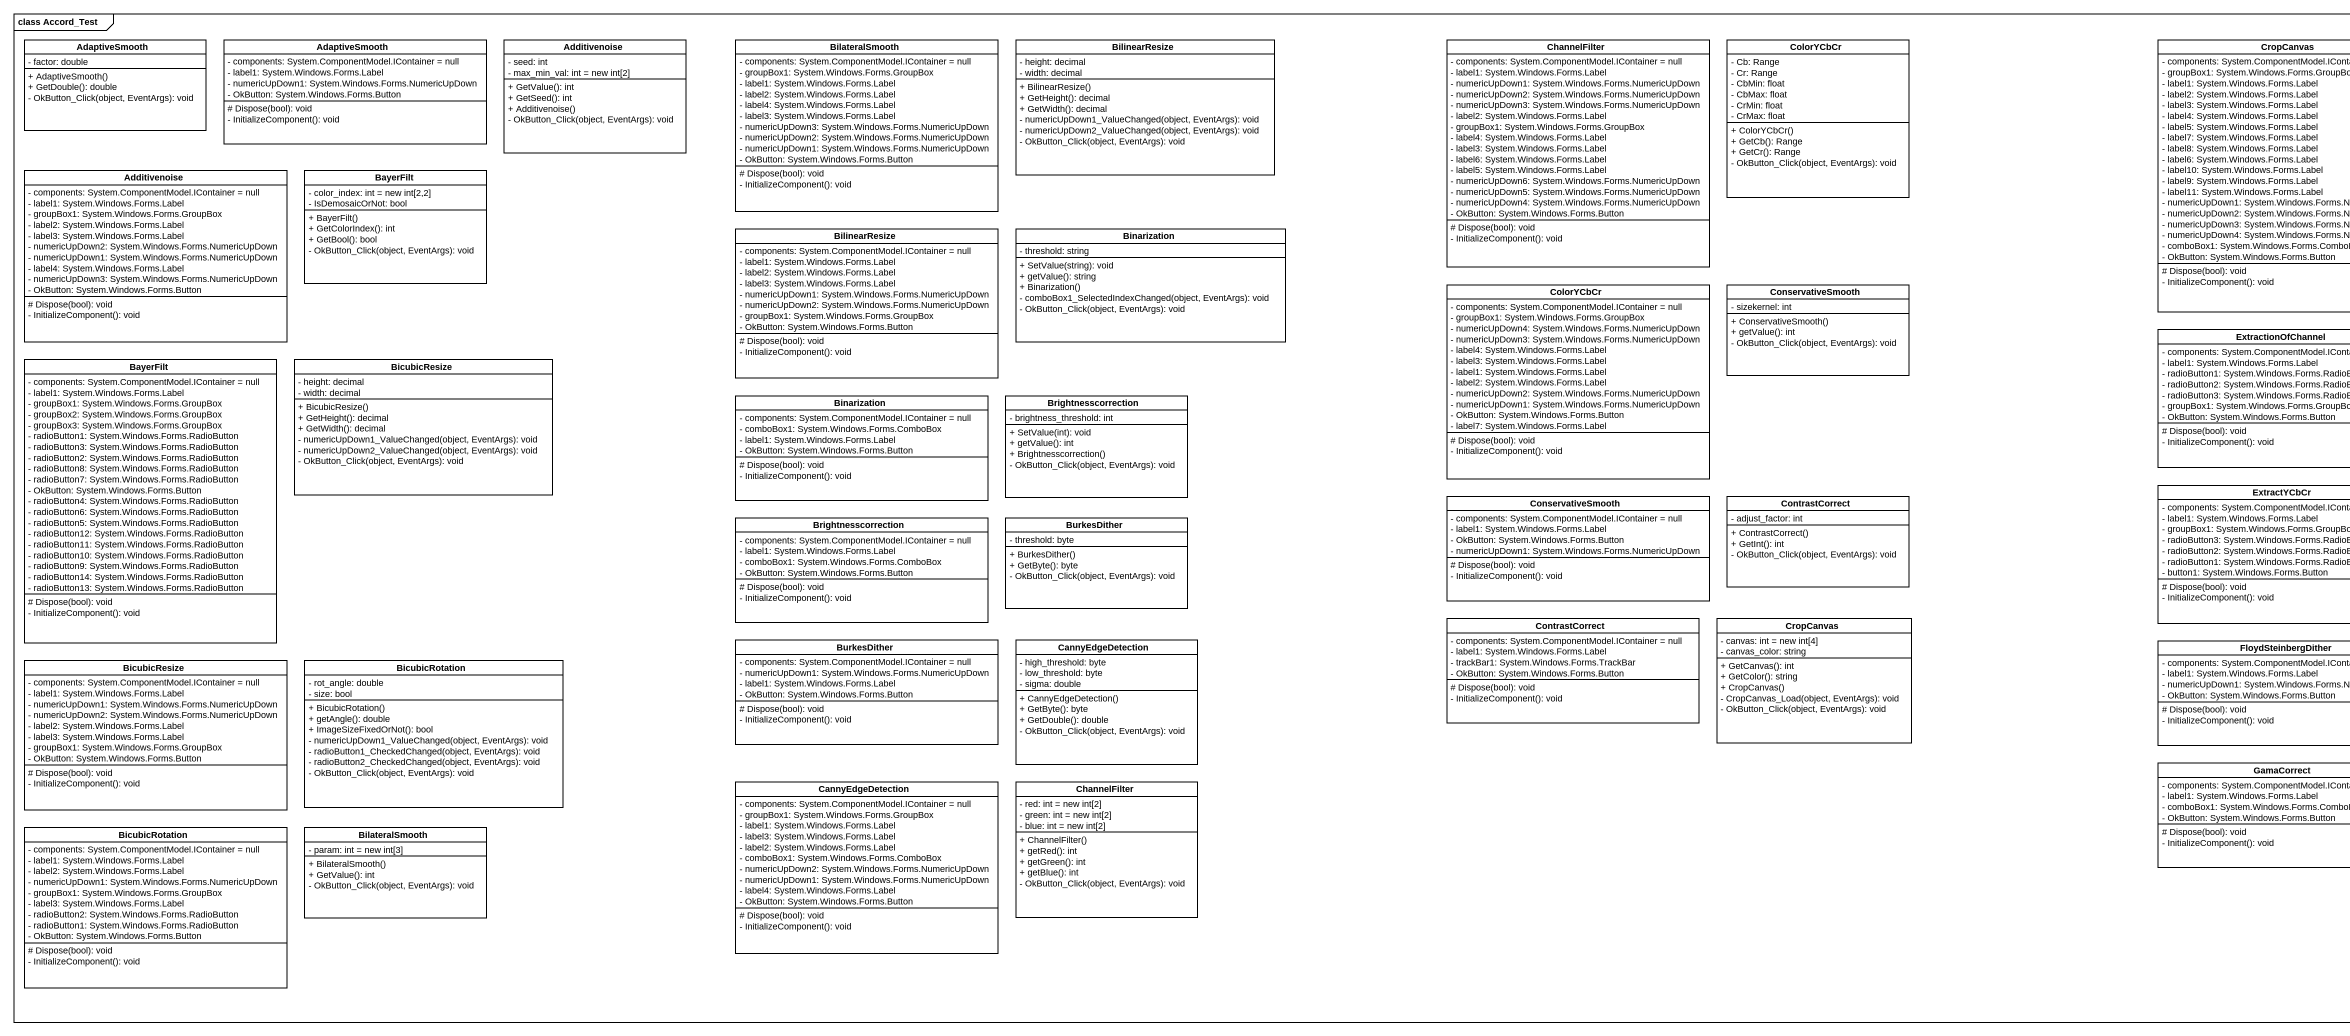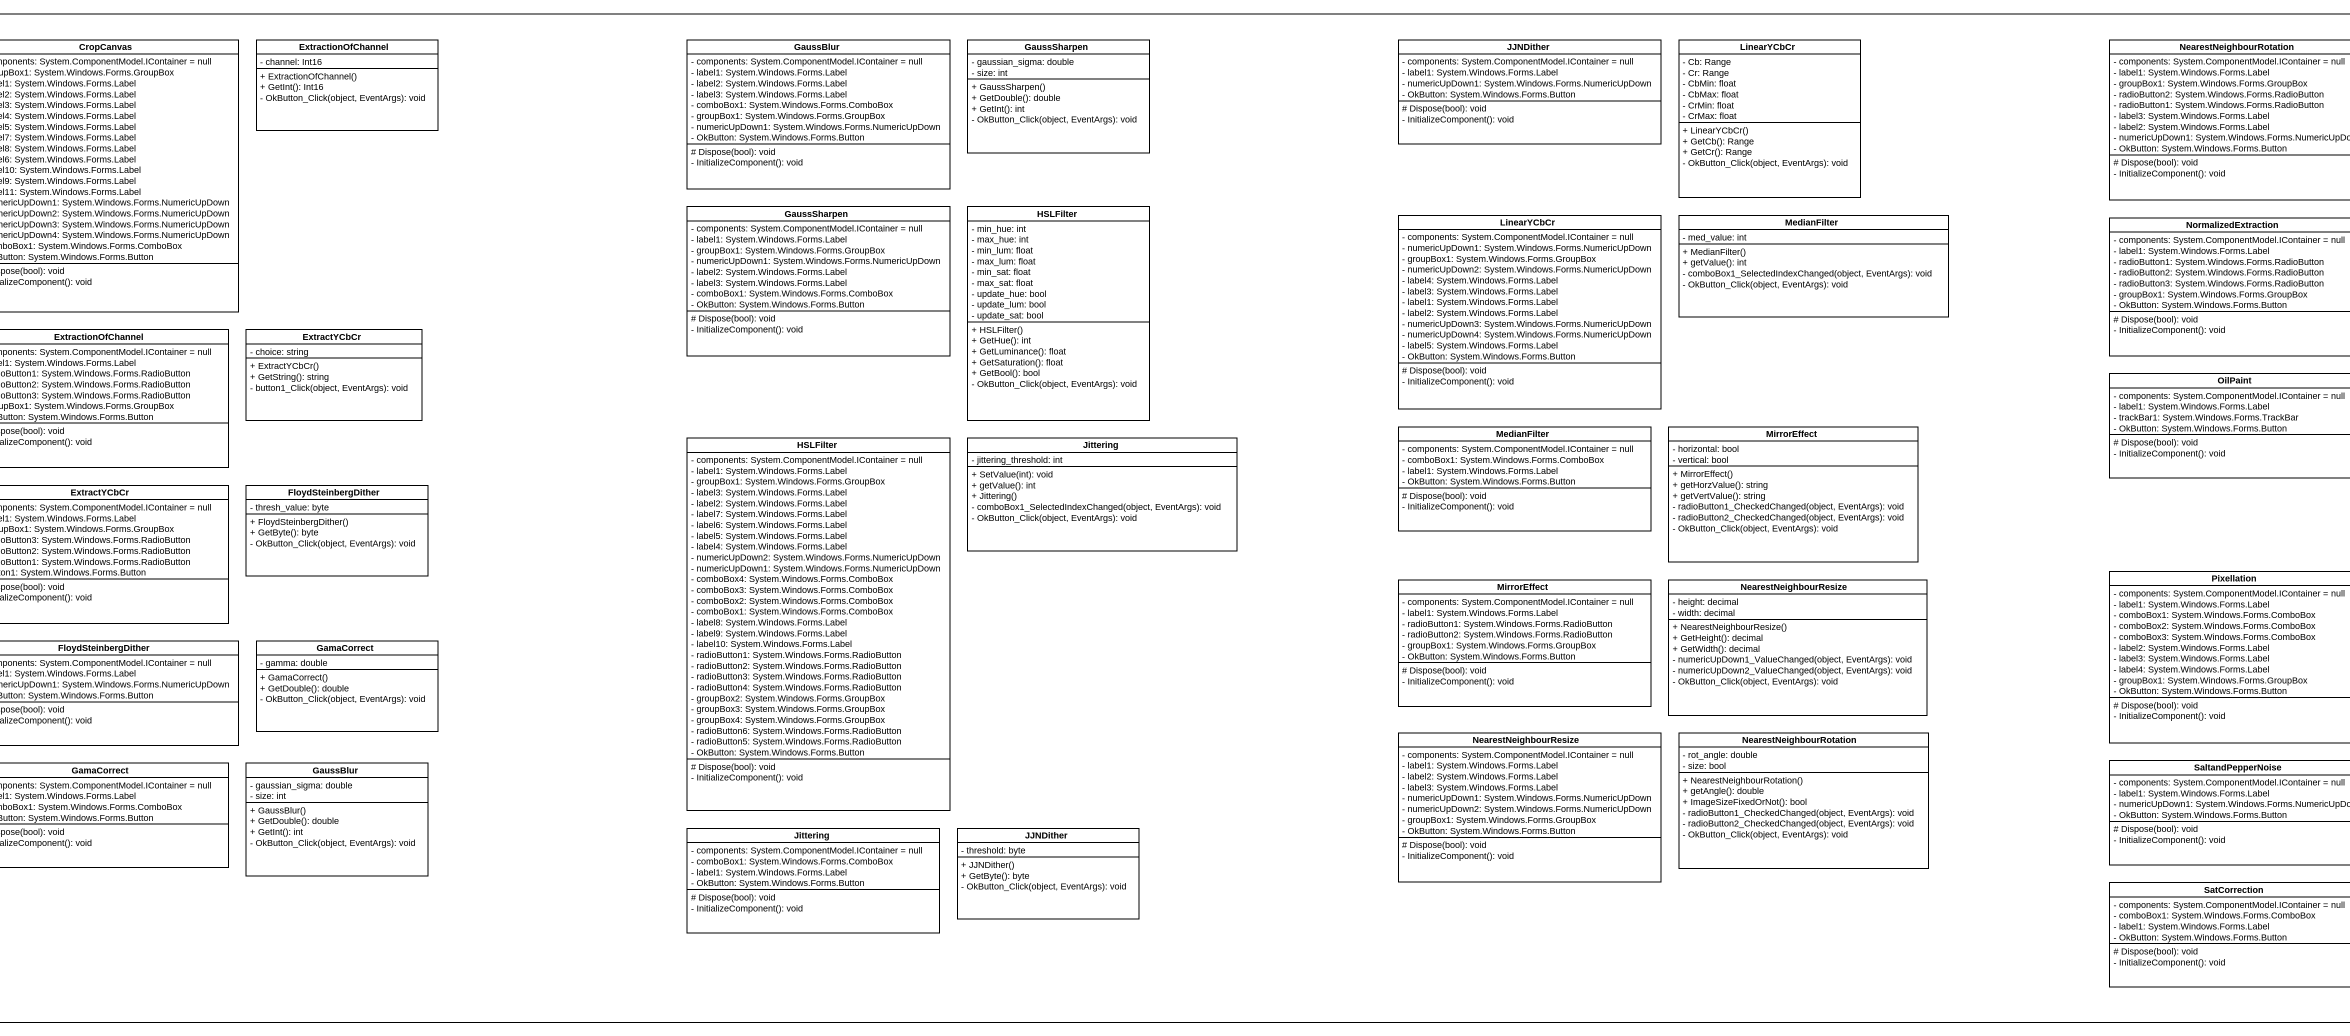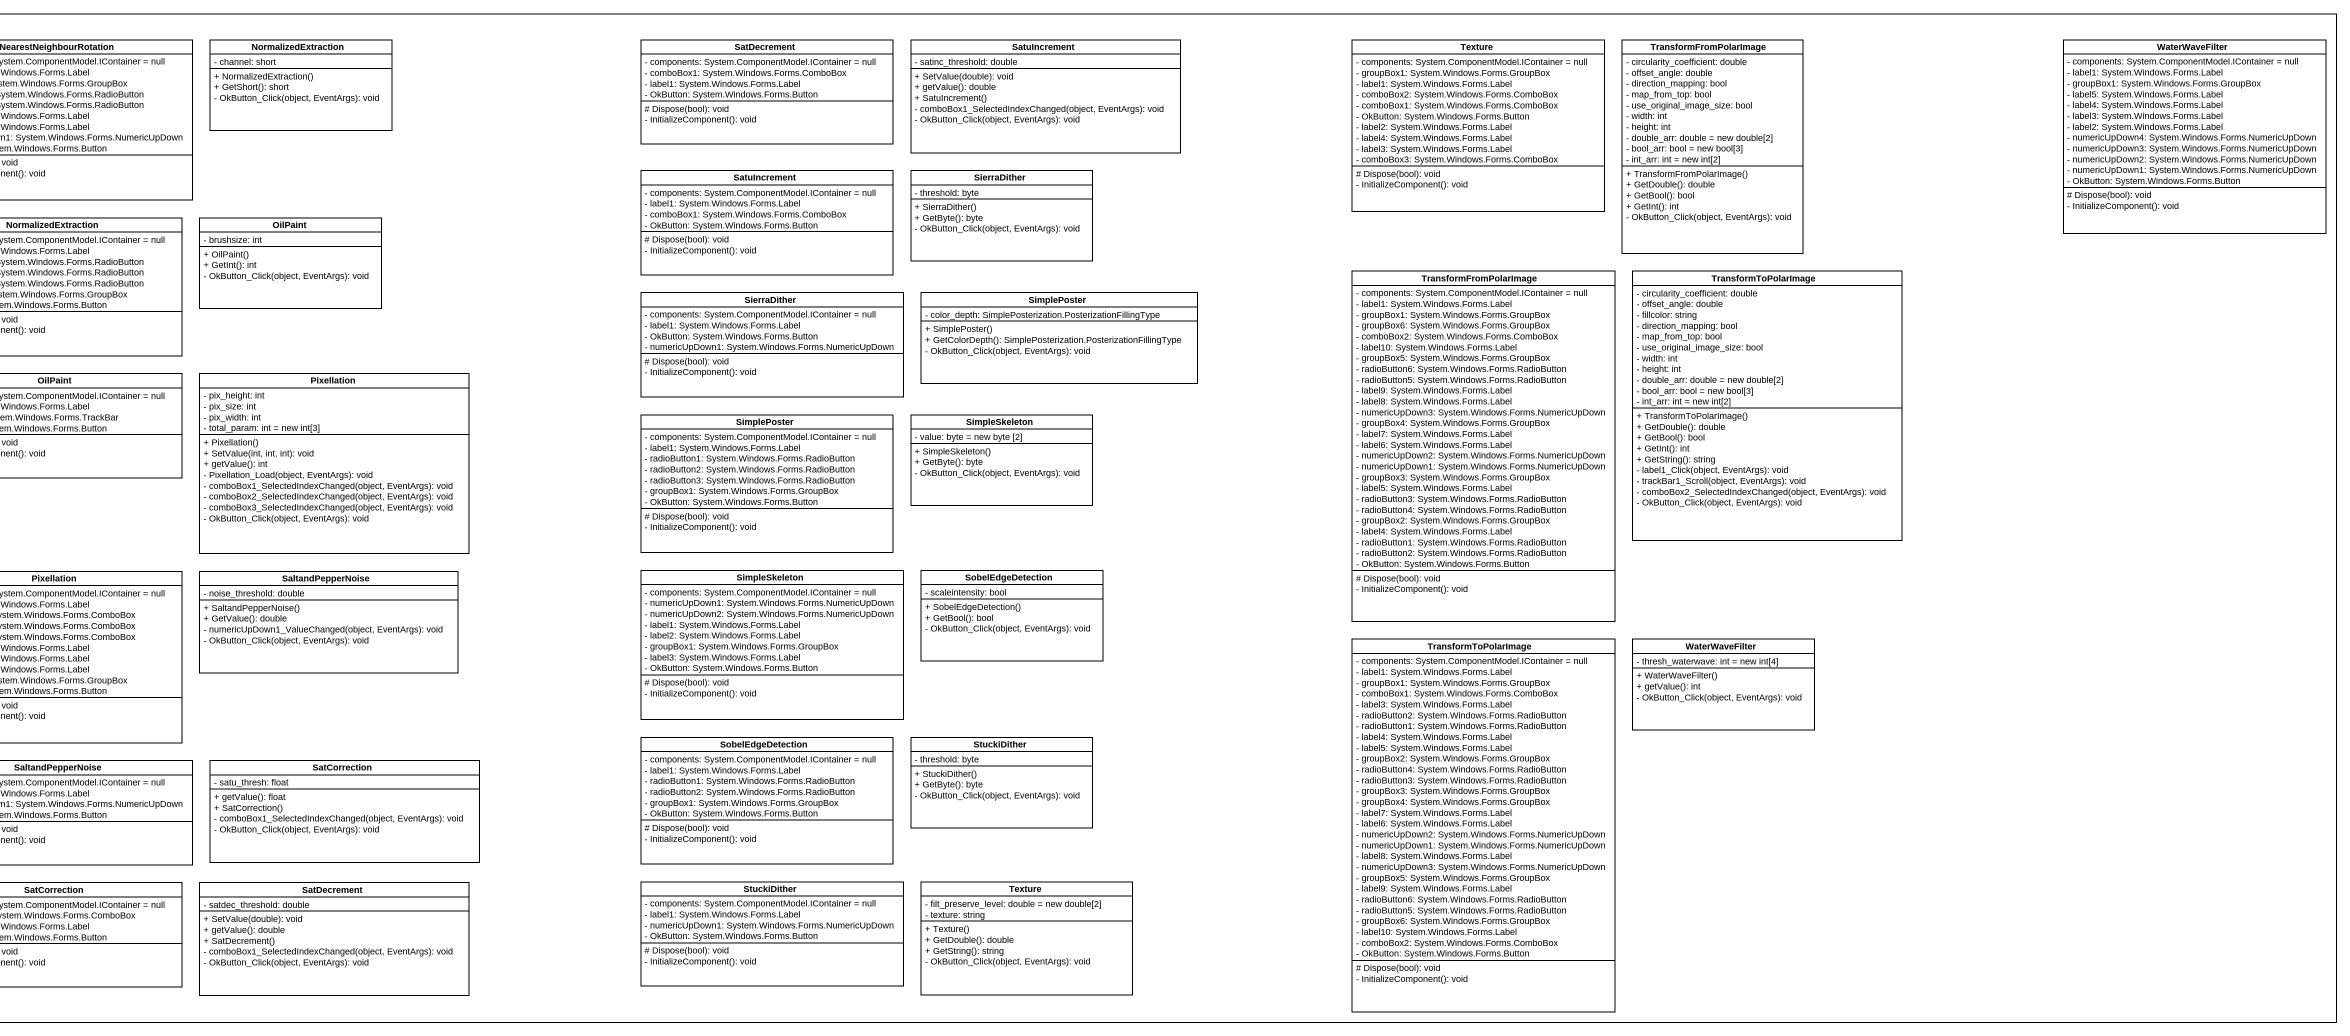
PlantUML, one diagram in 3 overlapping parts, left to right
@startuml
mainframe class Accord_Test
hide circle
hide empty members
skinparam classAttributeIconSize 0
class AdaptiveSmooth {
  - factor: double
  + AdaptiveSmooth()
  + GetDouble(): double
  - OkButton_Click(object, EventArgs): void
}
class "AdaptiveSmooth" as AdaptiveSmooth_2 {
  - components: System.ComponentModel.IContainer = null
  - label1: System.Windows.Forms.Label
  - numericUpDown1: System.Windows.Forms.NumericUpDown
  - OkButton: System.Windows.Forms.Button
  # Dispose(bool): void
  - InitializeComponent(): void
}
class Additivenoise {
  - seed: int
  - max_min_val: int = new int[2]
  + GetValue(): int
  + GetSeed(): int
  + Additivenoise()
  - OkButton_Click(object, EventArgs): void
}
class BilateralSmooth {
  - components: System.ComponentModel.IContainer = null
  - groupBox1: System.Windows.Forms.GroupBox
  - label1: System.Windows.Forms.Label
  - label2: System.Windows.Forms.Label
  - label4: System.Windows.Forms.Label
  - label3: System.Windows.Forms.Label
  - numericUpDown3: System.Windows.Forms.NumericUpDown
  - numericUpDown2: System.Windows.Forms.NumericUpDown
  - numericUpDown1: System.Windows.Forms.NumericUpDown
  - OkButton: System.Windows.Forms.Button
  # Dispose(bool): void
  - InitializeComponent(): void
}
class BilinearResize {
  - height: decimal
  - width: decimal
  + BilinearResize()
  + GetHeight(): decimal
  + GetWidth(): decimal
  - numericUpDown1_ValueChanged(object, EventArgs): void
  - numericUpDown2_ValueChanged(object, EventArgs): void
  - OkButton_Click(object, EventArgs): void
}
class ChannelFilter {
  - components: System.ComponentModel.IContainer = null
  - label1: System.Windows.Forms.Label
  - numericUpDown1: System.Windows.Forms.NumericUpDown
  - numericUpDown2: System.Windows.Forms.NumericUpDown
  - numericUpDown3: System.Windows.Forms.NumericUpDown
  - label2: System.Windows.Forms.Label
  - groupBox1: System.Windows.Forms.GroupBox
  - label4: System.Windows.Forms.Label
  - label3: System.Windows.Forms.Label
  - label6: System.Windows.Forms.Label
  - label5: System.Windows.Forms.Label
  - numericUpDown6: System.Windows.Forms.NumericUpDown
  - numericUpDown5: System.Windows.Forms.NumericUpDown
  - numericUpDown4: System.Windows.Forms.NumericUpDown
  - OkButton: System.Windows.Forms.Button
  # Dispose(bool): void
  - InitializeComponent(): void
}
class ColorYCbCr {
  - Cb: Range
  - Cr: Range
  - CbMin: float
  - CbMax: float
  - CrMin: float
  - CrMax: float
  + ColorYCbCr()
  + GetCb(): Range
  + GetCr(): Range
  - OkButton_Click(object, EventArgs): void
}
class CropCanvas {
  - components: System.ComponentModel.IContainer = null
  - groupBox1: System.Windows.Forms.GroupBox
  - label1: System.Windows.Forms.Label
  - label2: System.Windows.Forms.Label
  - label3: System.Windows.Forms.Label
  - label4: System.Windows.Forms.Label
  - label5: System.Windows.Forms.Label
  - label7: System.Windows.Forms.Label
  - label8: System.Windows.Forms.Label
  - label6: System.Windows.Forms.Label
  - label10: System.Windows.Forms.Label
  - label9: System.Windows.Forms.Label
  - label11: System.Windows.Forms.Label
  - numericUpDown1: System.Windows.Forms.NumericUpDown
  - numericUpDown2: System.Windows.Forms.NumericUpDown
  - numericUpDown3: System.Windows.Forms.NumericUpDown
  - numericUpDown4: System.Windows.Forms.NumericUpDown
  - comboBox1: System.Windows.Forms.ComboBox
  - OkButton: System.Windows.Forms.Button
  # Dispose(bool): void
  - InitializeComponent(): void
}
class ExtractionOfChannel {
  - channel: Int16
  + ExtractionOfChannel()
  + GetInt(): Int16
  - OkButton_Click(object, EventArgs): void
}
class GaussBlur {
  - components: System.ComponentModel.IContainer = null
  - label1: System.Windows.Forms.Label
  - label2: System.Windows.Forms.Label
  - label3: System.Windows.Forms.Label
  - comboBox1: System.Windows.Forms.ComboBox
  - groupBox1: System.Windows.Forms.GroupBox
  - numericUpDown1: System.Windows.Forms.NumericUpDown
  - OkButton: System.Windows.Forms.Button
  # Dispose(bool): void
  - InitializeComponent(): void
}
class GaussSharpen {
  - gaussian_sigma: double
  - size: int
  + GaussSharpen()
  + GetDouble(): double
  + GetInt(): int
  - OkButton_Click(object, EventArgs): void
}
class JJNDither {
  - components: System.ComponentModel.IContainer = null
  - label1: System.Windows.Forms.Label
  - numericUpDown1: System.Windows.Forms.NumericUpDown
  - OkButton: System.Windows.Forms.Button
  # Dispose(bool): void
  - InitializeComponent(): void
}
class LinearYCbCr {
  - Cb: Range
  - Cr: Range
  - CbMin: float
  - CbMax: float
  - CrMin: float
  - CrMax: float
  + LinearYCbCr()
  + GetCb(): Range
  + GetCr(): Range
  - OkButton_Click(object, EventArgs): void
}
class NearestNeighbourRotation {
  - components: System.ComponentModel.IContainer = null
  - label1: System.Windows.Forms.Label
  - groupBox1: System.Windows.Forms.GroupBox
  - radioButton2: System.Windows.Forms.RadioButton
  - radioButton1: System.Windows.Forms.RadioButton
  - label3: System.Windows.Forms.Label
  - label2: System.Windows.Forms.Label
  - numericUpDown1: System.Windows.Forms.NumericUpDown
  - OkButton: System.Windows.Forms.Button
  # Dispose(bool): void
  - InitializeComponent(): void
}
class NormalizedExtraction {
  - channel: short
  + NormalizedExtraction()
  + GetShort(): short
  - OkButton_Click(object, EventArgs): void
}
class SatDecrement {
  - components: System.ComponentModel.IContainer = null
  - comboBox1: System.Windows.Forms.ComboBox
  - label1: System.Windows.Forms.Label
  - OkButton: System.Windows.Forms.Button
  # Dispose(bool): void
  - InitializeComponent(): void
}
class SatuIncrement {
  - satinc_threshold: double
  + SetValue(double): void
  + getValue(): double
  + SatuIncrement()
  - comboBox1_SelectedIndexChanged(object, EventArgs): void
  - OkButton_Click(object, EventArgs): void
}
class Texture {
  - components: System.ComponentModel.IContainer = null
  - groupBox1: System.Windows.Forms.GroupBox
  - label1: System.Windows.Forms.Label
  - comboBox2: System.Windows.Forms.ComboBox
  - comboBox1: System.Windows.Forms.ComboBox
  - OkButton: System.Windows.Forms.Button
  - label2: System.Windows.Forms.Label
  - label4: System.Windows.Forms.Label
  - label3: System.Windows.Forms.Label
  - comboBox3: System.Windows.Forms.ComboBox
  # Dispose(bool): void
  - InitializeComponent(): void
}
class TransformFromPolarImage {
  - circularity_coefficient: double
  - offset_angle: double
  - direction_mapping: bool
  - map_from_top: bool
  - use_original_image_size: bool
  - width: int
  - height: int
  - double_arr: double = new double[2]
  - bool_arr: bool = new bool[3]
  - int_arr: int = new int[2]
  + TransformFromPolarImage()
  + GetDouble(): double
  + GetBool(): bool
  + GetInt(): int
  - OkButton_Click(object, EventArgs): void
}
class WaterWaveFilter {
  - components: System.ComponentModel.IContainer = null
  - label1: System.Windows.Forms.Label
  - groupBox1: System.Windows.Forms.GroupBox
  - label5: System.Windows.Forms.Label
  - label4: System.Windows.Forms.Label
  - label3: System.Windows.Forms.Label
  - label2: System.Windows.Forms.Label
  - numericUpDown4: System.Windows.Forms.NumericUpDown
  - numericUpDown3: System.Windows.Forms.NumericUpDown
  - numericUpDown2: System.Windows.Forms.NumericUpDown
  - numericUpDown1: System.Windows.Forms.NumericUpDown
  - OkButton: System.Windows.Forms.Button
  # Dispose(bool): void
  - InitializeComponent(): void
}
class "Additivenoise" as Additivenoise_2 {
  - components: System.ComponentModel.IContainer = null
  - label1: System.Windows.Forms.Label
  - groupBox1: System.Windows.Forms.GroupBox
  - label2: System.Windows.Forms.Label
  - label3: System.Windows.Forms.Label
  - numericUpDown2: System.Windows.Forms.NumericUpDown
  - numericUpDown1: System.Windows.Forms.NumericUpDown
  - label4: System.Windows.Forms.Label
  - numericUpDown3: System.Windows.Forms.NumericUpDown
  - OkButton: System.Windows.Forms.Button
  # Dispose(bool): void
  - InitializeComponent(): void
}
class BayerFilt {
  - color_index: int = new int[2,2]
  - IsDemosaicOrNot: bool
  + BayerFilt()
  + GetColorIndex(): int
  + GetBool(): bool
  - OkButton_Click(object, EventArgs): void
}
class "SatuIncrement" as SatuIncrement_2 {
  - components: System.ComponentModel.IContainer = null
  - label1: System.Windows.Forms.Label
  - comboBox1: System.Windows.Forms.ComboBox
  - OkButton: System.Windows.Forms.Button
  # Dispose(bool): void
  - InitializeComponent(): void
}
class SierraDither {
  - threshold: byte
  + SierraDither()
  + GetByte(): byte
  - OkButton_Click(object, EventArgs): void
}
class "BilinearResize" as BilinearResize_2 {
  - components: System.ComponentModel.IContainer = null
  - label1: System.Windows.Forms.Label
  - label2: System.Windows.Forms.Label
  - label3: System.Windows.Forms.Label
  - numericUpDown1: System.Windows.Forms.NumericUpDown
  - numericUpDown2: System.Windows.Forms.NumericUpDown
  - groupBox1: System.Windows.Forms.GroupBox
  - OkButton: System.Windows.Forms.Button
  # Dispose(bool): void
  - InitializeComponent(): void
}
class Binarization {
  - threshold: string
  + SetValue(string): void
  + getValue(): string
  + Binarization()
  - comboBox1_SelectedIndexChanged(object, EventArgs): void
  - OkButton_Click(object, EventArgs): void
}
class "GaussSharpen" as GaussSharpen_2 {
  - components: System.ComponentModel.IContainer = null
  - label1: System.Windows.Forms.Label
  - groupBox1: System.Windows.Forms.GroupBox
  - numericUpDown1: System.Windows.Forms.NumericUpDown
  - label2: System.Windows.Forms.Label
  - label3: System.Windows.Forms.Label
  - comboBox1: System.Windows.Forms.ComboBox
  - OkButton: System.Windows.Forms.Button
  # Dispose(bool): void
  - InitializeComponent(): void
}
class HSLFilter {
  - min_hue: int
  - max_hue: int
  - min_lum: float
  - max_lum: float
  - min_sat: float
  - max_sat: float
  - update_hue: bool
  - update_lum: bool
  - update_sat: bool
  + HSLFilter()
  + GetHue(): int
  + GetLuminance(): float
  + GetSaturation(): float
  + GetBool(): bool
  - OkButton_Click(object, EventArgs): void
}
class "LinearYCbCr" as LinearYCbCr_2 {
  - components: System.ComponentModel.IContainer = null
  - numericUpDown1: System.Windows.Forms.NumericUpDown
  - groupBox1: System.Windows.Forms.GroupBox
  - numericUpDown2: System.Windows.Forms.NumericUpDown
  - label4: System.Windows.Forms.Label
  - label3: System.Windows.Forms.Label
  - label1: System.Windows.Forms.Label
  - label2: System.Windows.Forms.Label
  - numericUpDown3: System.Windows.Forms.NumericUpDown
  - numericUpDown4: System.Windows.Forms.NumericUpDown
  - label5: System.Windows.Forms.Label
  - OkButton: System.Windows.Forms.Button
  # Dispose(bool): void
  - InitializeComponent(): void
}
class MedianFilter {
  - med_value: int
  + MedianFilter()
  + getValue(): int
  - comboBox1_SelectedIndexChanged(object, EventArgs): void
  - OkButton_Click(object, EventArgs): void
}
class "NormalizedExtraction" as NormalizedExtraction_2 {
  - components: System.ComponentModel.IContainer = null
  - label1: System.Windows.Forms.Label
  - radioButton1: System.Windows.Forms.RadioButton
  - radioButton2: System.Windows.Forms.RadioButton
  - radioButton3: System.Windows.Forms.RadioButton
  - groupBox1: System.Windows.Forms.GroupBox
  - OkButton: System.Windows.Forms.Button
  # Dispose(bool): void
  - InitializeComponent(): void
}
class OilPaint {
  - brushsize: int
  + OilPaint()
  + GetInt(): int
  - OkButton_Click(object, EventArgs): void
}
class "TransformFromPolarImage" as TransformFromPolarImage_2 {
  - components: System.ComponentModel.IContainer = null
  - label1: System.Windows.Forms.Label
  - groupBox1: System.Windows.Forms.GroupBox
  - groupBox6: System.Windows.Forms.GroupBox
  - comboBox2: System.Windows.Forms.ComboBox
  - label10: System.Windows.Forms.Label
  - groupBox5: System.Windows.Forms.GroupBox
  - radioButton6: System.Windows.Forms.RadioButton
  - radioButton5: System.Windows.Forms.RadioButton
  - label9: System.Windows.Forms.Label
  - label8: System.Windows.Forms.Label
  - numericUpDown3: System.Windows.Forms.NumericUpDown
  - groupBox4: System.Windows.Forms.GroupBox
  - label7: System.Windows.Forms.Label
  - label6: System.Windows.Forms.Label
  - numericUpDown2: System.Windows.Forms.NumericUpDown
  - numericUpDown1: System.Windows.Forms.NumericUpDown
  - groupBox3: System.Windows.Forms.GroupBox
  - label5: System.Windows.Forms.Label
  - radioButton3: System.Windows.Forms.RadioButton
  - radioButton4: System.Windows.Forms.RadioButton
  - groupBox2: System.Windows.Forms.GroupBox
  - label4: System.Windows.Forms.Label
  - radioButton1: System.Windows.Forms.RadioButton
  - radioButton2: System.Windows.Forms.RadioButton
  - OkButton: System.Windows.Forms.Button
  # Dispose(bool): void
  - InitializeComponent(): void
}
class TransformToPolarImage {
  - circularity_coefficient: double
  - offset_angle: double
  - fillcolor: string
  - direction_mapping: bool
  - map_from_top: bool
  - use_original_image_size: bool
  - width: int
  - height: int
  - double_arr: double = new double[2]
  - bool_arr: bool = new bool[3]
  - int_arr: int = new int[2]
  + TransformToPolarImage()
  + GetDouble(): double
  + GetBool(): bool
  + GetInt(): int
  + GetString(): string
  - label1_Click(object, EventArgs): void
  - trackBar1_Scroll(object, EventArgs): void
  - comboBox2_SelectedIndexChanged(object, EventArgs): void
  - OkButton_Click(object, EventArgs): void
}
class "ColorYCbCr" as ColorYCbCr_2 {
  - components: System.ComponentModel.IContainer = null
  - groupBox1: System.Windows.Forms.GroupBox
  - numericUpDown4: System.Windows.Forms.NumericUpDown
  - numericUpDown3: System.Windows.Forms.NumericUpDown
  - label4: System.Windows.Forms.Label
  - label3: System.Windows.Forms.Label
  - label1: System.Windows.Forms.Label
  - label2: System.Windows.Forms.Label
  - numericUpDown2: System.Windows.Forms.NumericUpDown
  - numericUpDown1: System.Windows.Forms.NumericUpDown
  - OkButton: System.Windows.Forms.Button
  - label7: System.Windows.Forms.Label
  # Dispose(bool): void
  - InitializeComponent(): void
}
class ConservativeSmooth {
  - sizekernel: int
  + ConservativeSmooth()
  + getValue(): int
  - OkButton_Click(object, EventArgs): void
}
class "SierraDither" as SierraDither_2 {
  - components: System.ComponentModel.IContainer = null
  - label1: System.Windows.Forms.Label
  - OkButton: System.Windows.Forms.Button
  - numericUpDown1: System.Windows.Forms.NumericUpDown
  # Dispose(bool): void
  - InitializeComponent(): void
}
class SimplePoster {
  - color_depth: SimplePosterization.PosterizationFillingType
  + SimplePoster()
  + GetColorDepth(): SimplePosterization.PosterizationFillingType
  - OkButton_Click(object, EventArgs): void
}
class "ExtractionOfChannel" as ExtractionOfChannel_2 {
  - components: System.ComponentModel.IContainer = null
  - label1: System.Windows.Forms.Label
  - radioButton1: System.Windows.Forms.RadioButton
  - radioButton2: System.Windows.Forms.RadioButton
  - radioButton3: System.Windows.Forms.RadioButton
  - groupBox1: System.Windows.Forms.GroupBox
  - OkButton: System.Windows.Forms.Button
  # Dispose(bool): void
  - InitializeComponent(): void
}
class ExtractYCbCr {
  - choice: string
  + ExtractYCbCr()
  + GetString(): string
  - button1_Click(object, EventArgs): void
}
class "BayerFilt" as BayerFilt_2 {
  - components: System.ComponentModel.IContainer = null
  - label1: System.Windows.Forms.Label
  - groupBox1: System.Windows.Forms.GroupBox
  - groupBox2: System.Windows.Forms.GroupBox
  - groupBox3: System.Windows.Forms.GroupBox
  - radioButton1: System.Windows.Forms.RadioButton
  - radioButton3: System.Windows.Forms.RadioButton
  - radioButton2: System.Windows.Forms.RadioButton
  - radioButton8: System.Windows.Forms.RadioButton
  - radioButton7: System.Windows.Forms.RadioButton
  - OkButton: System.Windows.Forms.Button
  - radioButton4: System.Windows.Forms.RadioButton
  - radioButton6: System.Windows.Forms.RadioButton
  - radioButton5: System.Windows.Forms.RadioButton
  - radioButton12: System.Windows.Forms.RadioButton
  - radioButton11: System.Windows.Forms.RadioButton
  - radioButton10: System.Windows.Forms.RadioButton
  - radioButton9: System.Windows.Forms.RadioButton
  - radioButton14: System.Windows.Forms.RadioButton
  - radioButton13: System.Windows.Forms.RadioButton
  # Dispose(bool): void
  - InitializeComponent(): void
}
class BicubicResize {
  - height: decimal
  - width: decimal
  + BicubicResize()
  + GetHeight(): decimal
  + GetWidth(): decimal
  - numericUpDown1_ValueChanged(object, EventArgs): void
  - numericUpDown2_ValueChanged(object, EventArgs): void
  - OkButton_Click(object, EventArgs): void
}
class "OilPaint" as OilPaint_2 {
  - components: System.ComponentModel.IContainer = null
  - label1: System.Windows.Forms.Label
  - trackBar1: System.Windows.Forms.TrackBar
  - OkButton: System.Windows.Forms.Button
  # Dispose(bool): void
  - InitializeComponent(): void
}
class Pixellation {
  - pix_height: int
  - pix_size: int
  - pix_width: int
  - total_param: int = new int[3]
  + Pixellation()
  + SetValue(int, int, int): void
  + getValue(): int
  - Pixellation_Load(object, EventArgs): void
  - comboBox1_SelectedIndexChanged(object, EventArgs): void
  - comboBox2_SelectedIndexChanged(object, EventArgs): void
  - comboBox3_SelectedIndexChanged(object, EventArgs): void
  - OkButton_Click(object, EventArgs): void
}
class "Binarization" as Binarization_2 {
  - components: System.ComponentModel.IContainer = null
  - comboBox1: System.Windows.Forms.ComboBox
  - label1: System.Windows.Forms.Label
  - OkButton: System.Windows.Forms.Button
  # Dispose(bool): void
  - InitializeComponent(): void
}
class Brightnesscorrection {
  - brightness_threshold: int
  + SetValue(int): void
  + getValue(): int
  + Brightnesscorrection()
  - OkButton_Click(object, EventArgs): void
}
class "MedianFilter" as MedianFilter_2 {
  - components: System.ComponentModel.IContainer = null
  - comboBox1: System.Windows.Forms.ComboBox
  - label1: System.Windows.Forms.Label
  - OkButton: System.Windows.Forms.Button
  # Dispose(bool): void
  - InitializeComponent(): void
}
class MirrorEffect {
  - horizontal: bool
  - vertical: bool
  + MirrorEffect()
  + getHorzValue(): string
  + getVertValue(): string
  - radioButton1_CheckedChanged(object, EventArgs): void
  - radioButton2_CheckedChanged(object, EventArgs): void
  - OkButton_Click(object, EventArgs): void
}
class "SimplePoster" as SimplePoster_2 {
  - components: System.ComponentModel.IContainer = null
  - label1: System.Windows.Forms.Label
  - radioButton1: System.Windows.Forms.RadioButton
  - radioButton2: System.Windows.Forms.RadioButton
  - radioButton3: System.Windows.Forms.RadioButton
  - groupBox1: System.Windows.Forms.GroupBox
  - OkButton: System.Windows.Forms.Button
  # Dispose(bool): void
  - InitializeComponent(): void
}
class SimpleSkeleton {
  - value: byte = new byte [2]
  + SimpleSkeleton()
  + GetByte(): byte
  - OkButton_Click(object, EventArgs): void
}
class "HSLFilter" as HSLFilter_2 {
  - components: System.ComponentModel.IContainer = null
  - label1: System.Windows.Forms.Label
  - groupBox1: System.Windows.Forms.GroupBox
  - label3: System.Windows.Forms.Label
  - label2: System.Windows.Forms.Label
  - label7: System.Windows.Forms.Label
  - label6: System.Windows.Forms.Label
  - label5: System.Windows.Forms.Label
  - label4: System.Windows.Forms.Label
  - numericUpDown2: System.Windows.Forms.NumericUpDown
  - numericUpDown1: System.Windows.Forms.NumericUpDown
  - comboBox4: System.Windows.Forms.ComboBox
  - comboBox3: System.Windows.Forms.ComboBox
  - comboBox2: System.Windows.Forms.ComboBox
  - comboBox1: System.Windows.Forms.ComboBox
  - label8: System.Windows.Forms.Label
  - label9: System.Windows.Forms.Label
  - label10: System.Windows.Forms.Label
  - radioButton1: System.Windows.Forms.RadioButton
  - radioButton2: System.Windows.Forms.RadioButton
  - radioButton3: System.Windows.Forms.RadioButton
  - radioButton4: System.Windows.Forms.RadioButton
  - groupBox2: System.Windows.Forms.GroupBox
  - groupBox3: System.Windows.Forms.GroupBox
  - groupBox4: System.Windows.Forms.GroupBox
  - radioButton6: System.Windows.Forms.RadioButton
  - radioButton5: System.Windows.Forms.RadioButton
  - OkButton: System.Windows.Forms.Button
  # Dispose(bool): void
  - InitializeComponent(): void
}
class Jittering {
  - jittering_threshold: int
  + SetValue(int): void
  + getValue(): int
  + Jittering()
  - comboBox1_SelectedIndexChanged(object, EventArgs): void
  - OkButton_Click(object, EventArgs): void
}
class "ConservativeSmooth" as ConservativeSmooth_2 {
  - components: System.ComponentModel.IContainer = null
  - label1: System.Windows.Forms.Label
  - OkButton: System.Windows.Forms.Button
  - numericUpDown1: System.Windows.Forms.NumericUpDown
  # Dispose(bool): void
  - InitializeComponent(): void
}
class ContrastCorrect {
  - adjust_factor: int
  + ContrastCorrect()
  + GetInt(): int
  - OkButton_Click(object, EventArgs): void
}
class "ExtractYCbCr" as ExtractYCbCr_2 {
  - components: System.ComponentModel.IContainer = null
  - label1: System.Windows.Forms.Label
  - groupBox1: System.Windows.Forms.GroupBox
  - radioButton3: System.Windows.Forms.RadioButton
  - radioButton2: System.Windows.Forms.RadioButton
  - radioButton1: System.Windows.Forms.RadioButton
  - button1: System.Windows.Forms.Button
  # Dispose(bool): void
  - InitializeComponent(): void
}
class FloydSteinbergDither {
  - thresh_value: byte
  + FloydSteinbergDither()
  + GetByte(): byte
  - OkButton_Click(object, EventArgs): void
}
class "Brightnesscorrection" as Brightnesscorrection_2 {
  - components: System.ComponentModel.IContainer = null
  - label1: System.Windows.Forms.Label
  - comboBox1: System.Windows.Forms.ComboBox
  - OkButton: System.Windows.Forms.Button
  # Dispose(bool): void
  - InitializeComponent(): void
}
class BurkesDither {
  - threshold: byte
  + BurkesDither()
  + GetByte(): byte
  - OkButton_Click(object, EventArgs): void
}
class "MirrorEffect" as MirrorEffect_2 {
  - components: System.ComponentModel.IContainer = null
  - label1: System.Windows.Forms.Label
  - radioButton1: System.Windows.Forms.RadioButton
  - radioButton2: System.Windows.Forms.RadioButton
  - groupBox1: System.Windows.Forms.GroupBox
  - OkButton: System.Windows.Forms.Button
  # Dispose(bool): void
  - InitializeComponent(): void
}
class NearestNeighbourResize {
  - height: decimal
  - width: decimal
  + NearestNeighbourResize()
  + GetHeight(): decimal
  + GetWidth(): decimal
  - numericUpDown1_ValueChanged(object, EventArgs): void
  - numericUpDown2_ValueChanged(object, EventArgs): void
  - OkButton_Click(object, EventArgs): void
}
class "Pixellation" as Pixellation_2 {
  - components: System.ComponentModel.IContainer = null
  - label1: System.Windows.Forms.Label
  - comboBox1: System.Windows.Forms.ComboBox
  - comboBox2: System.Windows.Forms.ComboBox
  - comboBox3: System.Windows.Forms.ComboBox
  - label2: System.Windows.Forms.Label
  - label3: System.Windows.Forms.Label
  - label4: System.Windows.Forms.Label
  - groupBox1: System.Windows.Forms.GroupBox
  - OkButton: System.Windows.Forms.Button
  # Dispose(bool): void
  - InitializeComponent(): void
}
class SaltandPepperNoise {
  - noise_threshold: double
  + SaltandPepperNoise()
  + GetValue(): double
  - numericUpDown1_ValueChanged(object, EventArgs): void
  - OkButton_Click(object, EventArgs): void
}
class "SimpleSkeleton" as SimpleSkeleton_2 {
  - components: System.ComponentModel.IContainer = null
  - numericUpDown1: System.Windows.Forms.NumericUpDown
  - numericUpDown2: System.Windows.Forms.NumericUpDown
  - label1: System.Windows.Forms.Label
  - label2: System.Windows.Forms.Label
  - groupBox1: System.Windows.Forms.GroupBox
  - label3: System.Windows.Forms.Label
  - OkButton: System.Windows.Forms.Button
  # Dispose(bool): void
  - InitializeComponent(): void
}
class SobelEdgeDetection {
  - scaleintensity: bool
  + SobelEdgeDetection()
  + GetBool(): bool
  - OkButton_Click(object, EventArgs): void
}
class "ContrastCorrect" as ContrastCorrect_2 {
  - components: System.ComponentModel.IContainer = null
  - label1: System.Windows.Forms.Label
  - trackBar1: System.Windows.Forms.TrackBar
  - OkButton: System.Windows.Forms.Button
  # Dispose(bool): void
  - InitializeComponent(): void
}
class "CropCanvas" as CropCanvas_2 {
  - canvas: int = new int[4]
  - canvas_color: string
  + GetCanvas(): int
  + GetColor(): string
  + CropCanvas()
  - CropCanvas_Load(object, EventArgs): void
  - OkButton_Click(object, EventArgs): void
}
class "BicubicResize" as BicubicResize_2 {
  - components: System.ComponentModel.IContainer = null
  - label1: System.Windows.Forms.Label
  - numericUpDown1: System.Windows.Forms.NumericUpDown
  - numericUpDown2: System.Windows.Forms.NumericUpDown
  - label2: System.Windows.Forms.Label
  - label3: System.Windows.Forms.Label
  - groupBox1: System.Windows.Forms.GroupBox
  - OkButton: System.Windows.Forms.Button
  # Dispose(bool): void
  - InitializeComponent(): void
}
class BicubicRotation {
  - rot_angle: double
  - size: bool
  + BicubicRotation()
  + getAngle(): double
  + ImageSizeFixedOrNot(): bool
  - numericUpDown1_ValueChanged(object, EventArgs): void
  - radioButton1_CheckedChanged(object, EventArgs): void
  - radioButton2_CheckedChanged(object, EventArgs): void
  - OkButton_Click(object, EventArgs): void
}
class "BurkesDither" as BurkesDither_2 {
  - components: System.ComponentModel.IContainer = null
  - numericUpDown1: System.Windows.Forms.NumericUpDown
  - label1: System.Windows.Forms.Label
  - OkButton: System.Windows.Forms.Button
  # Dispose(bool): void
  - InitializeComponent(): void
}
class CannyEdgeDetection {
  - high_threshold: byte
  - low_threshold: byte
  - sigma: double
  + CannyEdgeDetection()
  + GetByte(): byte
  + GetDouble(): double
  - OkButton_Click(object, EventArgs): void
}
class "FloydSteinbergDither" as FloydSteinbergDither_2 {
  - components: System.ComponentModel.IContainer = null
  - label1: System.Windows.Forms.Label
  - numericUpDown1: System.Windows.Forms.NumericUpDown
  - OkButton: System.Windows.Forms.Button
  # Dispose(bool): void
  - InitializeComponent(): void
}
class GamaCorrect {
  - gamma: double
  + GamaCorrect()
  + GetDouble(): double
  - OkButton_Click(object, EventArgs): void
}
class "TransformToPolarImage" as TransformToPolarImage_2 {
  - components: System.ComponentModel.IContainer = null
  - label1: System.Windows.Forms.Label
  - groupBox1: System.Windows.Forms.GroupBox
  - comboBox1: System.Windows.Forms.ComboBox
  - label3: System.Windows.Forms.Label
  - radioButton2: System.Windows.Forms.RadioButton
  - radioButton1: System.Windows.Forms.RadioButton
  - label4: System.Windows.Forms.Label
  - label5: System.Windows.Forms.Label
  - groupBox2: System.Windows.Forms.GroupBox
  - radioButton4: System.Windows.Forms.RadioButton
  - radioButton3: System.Windows.Forms.RadioButton
  - groupBox3: System.Windows.Forms.GroupBox
  - groupBox4: System.Windows.Forms.GroupBox
  - label7: System.Windows.Forms.Label
  - label6: System.Windows.Forms.Label
  - numericUpDown2: System.Windows.Forms.NumericUpDown
  - numericUpDown1: System.Windows.Forms.NumericUpDown
  - label8: System.Windows.Forms.Label
  - numericUpDown3: System.Windows.Forms.NumericUpDown
  - groupBox5: System.Windows.Forms.GroupBox
  - label9: System.Windows.Forms.Label
  - radioButton6: System.Windows.Forms.RadioButton
  - radioButton5: System.Windows.Forms.RadioButton
  - groupBox6: System.Windows.Forms.GroupBox
  - label10: System.Windows.Forms.Label
  - comboBox2: System.Windows.Forms.ComboBox
  - OkButton: System.Windows.Forms.Button
  # Dispose(bool): void
  - InitializeComponent(): void
}
class "WaterWaveFilter" as WaterWaveFilter_2 {
  - thresh_waterwave: int = new int[4]
  + WaterWaveFilter()
  + getValue(): int
  - OkButton_Click(object, EventArgs): void
}
class "NearestNeighbourResize" as NearestNeighbourResize_2 {
  - components: System.ComponentModel.IContainer = null
  - label1: System.Windows.Forms.Label
  - label2: System.Windows.Forms.Label
  - label3: System.Windows.Forms.Label
  - numericUpDown1: System.Windows.Forms.NumericUpDown
  - numericUpDown2: System.Windows.Forms.NumericUpDown
  - groupBox1: System.Windows.Forms.GroupBox
  - OkButton: System.Windows.Forms.Button
  # Dispose(bool): void
  - InitializeComponent(): void
}
class "NearestNeighbourRotation" as NearestNeighbourRotation_2 {
  - rot_angle: double
  - size: bool
  + NearestNeighbourRotation()
  + getAngle(): double
  + ImageSizeFixedOrNot(): bool
  - radioButton1_CheckedChanged(object, EventArgs): void
  - radioButton2_CheckedChanged(object, EventArgs): void
  - OkButton_Click(object, EventArgs): void
}
class "SobelEdgeDetection" as SobelEdgeDetection_2 {
  - components: System.ComponentModel.IContainer = null
  - label1: System.Windows.Forms.Label
  - radioButton1: System.Windows.Forms.RadioButton
  - radioButton2: System.Windows.Forms.RadioButton
  - groupBox1: System.Windows.Forms.GroupBox
  - OkButton: System.Windows.Forms.Button
  # Dispose(bool): void
  - InitializeComponent(): void
}
class StuckiDither {
  - threshold: byte
  + StuckiDither()
  + GetByte(): byte
  - OkButton_Click(object, EventArgs): void
}
class "GamaCorrect" as GamaCorrect_2 {
  - components: System.ComponentModel.IContainer = null
  - label1: System.Windows.Forms.Label
  - comboBox1: System.Windows.Forms.ComboBox
  - OkButton: System.Windows.Forms.Button
  # Dispose(bool): void
  - InitializeComponent(): void
}
class "GaussBlur" as GaussBlur_2 {
  - gaussian_sigma: double
  - size: int
  + GaussBlur()
  + GetDouble(): double
  + GetInt(): int
  - OkButton_Click(object, EventArgs): void
}
class "SaltandPepperNoise" as SaltandPepperNoise_2 {
  - components: System.ComponentModel.IContainer = null
  - label1: System.Windows.Forms.Label
  - numericUpDown1: System.Windows.Forms.NumericUpDown
  - OkButton: System.Windows.Forms.Button
  # Dispose(bool): void
  - InitializeComponent(): void
}
class SatCorrection {
  - satu_thresh: float
  + getValue(): float
  + SatCorrection()
  - comboBox1_SelectedIndexChanged(object, EventArgs): void
  - OkButton_Click(object, EventArgs): void
}
class "CannyEdgeDetection" as CannyEdgeDetection_2 {
  - components: System.ComponentModel.IContainer = null
  - groupBox1: System.Windows.Forms.GroupBox
  - label1: System.Windows.Forms.Label
  - label3: System.Windows.Forms.Label
  - label2: System.Windows.Forms.Label
  - comboBox1: System.Windows.Forms.ComboBox
  - numericUpDown2: System.Windows.Forms.NumericUpDown
  - numericUpDown1: System.Windows.Forms.NumericUpDown
  - label4: System.Windows.Forms.Label
  - OkButton: System.Windows.Forms.Button
  # Dispose(bool): void
  - InitializeComponent(): void
}
class "ChannelFilter" as ChannelFilter_2 {
  - red: int = new int[2]
  - green: int = new int[2]
  - blue: int = new int[2]
  + ChannelFilter()
  + getRed(): int
  + getGreen(): int
  + getBlue(): int
  - OkButton_Click(object, EventArgs): void
}
class "BicubicRotation" as BicubicRotation_2 {
  - components: System.ComponentModel.IContainer = null
  - label1: System.Windows.Forms.Label
  - label2: System.Windows.Forms.Label
  - numericUpDown1: System.Windows.Forms.NumericUpDown
  - groupBox1: System.Windows.Forms.GroupBox
  - label3: System.Windows.Forms.Label
  - radioButton2: System.Windows.Forms.RadioButton
  - radioButton1: System.Windows.Forms.RadioButton
  - OkButton: System.Windows.Forms.Button
  # Dispose(bool): void
  - InitializeComponent(): void
}
class "BilateralSmooth" as BilateralSmooth_2 {
  - param: int = new int[3]
  + BilateralSmooth()
  + GetValue(): int
  - OkButton_Click(object, EventArgs): void
}
class "Jittering" as Jittering_2 {
  - components: System.ComponentModel.IContainer = null
  - comboBox1: System.Windows.Forms.ComboBox
  - label1: System.Windows.Forms.Label
  - OkButton: System.Windows.Forms.Button
  # Dispose(bool): void
  - InitializeComponent(): void
}
class "JJNDither" as JJNDither_2 {
  - threshold: byte
  + JJNDither()
  + GetByte(): byte
  - OkButton_Click(object, EventArgs): void
}
class "SatCorrection" as SatCorrection_2 {
  - components: System.ComponentModel.IContainer = null
  - comboBox1: System.Windows.Forms.ComboBox
  - label1: System.Windows.Forms.Label
  - OkButton: System.Windows.Forms.Button
  # Dispose(bool): void
  - InitializeComponent(): void
}
class "SatDecrement" as SatDecrement_2 {
  - satdec_threshold: double
  + SetValue(double): void
  + getValue(): double
  + SatDecrement()
  - comboBox1_SelectedIndexChanged(object, EventArgs): void
  - OkButton_Click(object, EventArgs): void
}
class "StuckiDither" as StuckiDither_2 {
  - components: System.ComponentModel.IContainer = null
  - label1: System.Windows.Forms.Label
  - numericUpDown1: System.Windows.Forms.NumericUpDown
  - OkButton: System.Windows.Forms.Button
  # Dispose(bool): void
  - InitializeComponent(): void
}
class "Texture" as Texture_2 {
  - filt_preserve_level: double = new double[2]
  - texture: string
  + Texture()
  + GetDouble(): double
  + GetString(): string
  - OkButton_Click(object, EventArgs): void
}
@enduml
